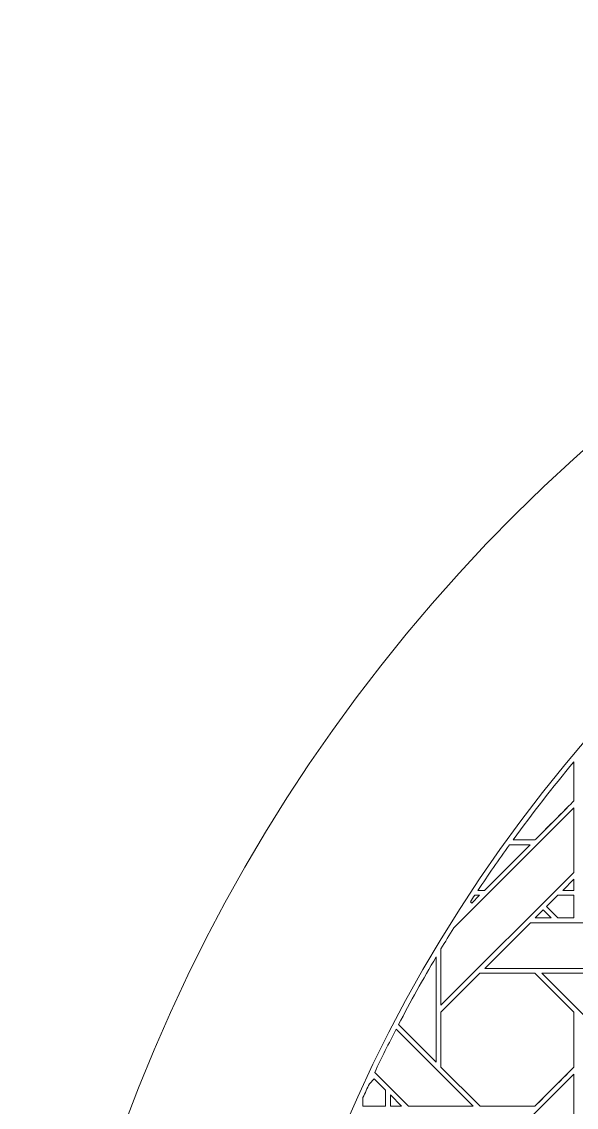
# Model space of a CAD drawing. Header units: inches. Extents: x 6.4 to 18.4, y 3.1 to 15.1.
# Drawn here: x 6.383 to 8.359, y 11.226 to 15.095 of the extents above; entities that cross this region are included whole.
import ezdxf

# ---------------------------------------------------------------- set-up
doc = ezdxf.new("R2010")
doc.units = ezdxf.units.IN
doc.header["$MEASUREMENT"] = 0
doc.layers.add('Design', color=7, linetype='Continuous', lineweight=0)

msp = doc.modelspace()

# ---------------------------------------------------------------- linework, layer by layer
at = {"layer": 'Design'}
for points, knots in [([(12.3829, 15.0948), (9.0691, 15.0948), (6.3829, 12.4085), (6.3829, 9.0948), (6.3829, 5.7811), (9.0691, 3.0948), (12.3829, 3.0948), (15.6966, 3.0948), (18.3829, 5.7811), (18.3829, 9.0948), (18.3829, 12.4085), (15.6966, 15.0948), (12.3829, 15.0948)], [0, 0, 0, 0, 1, 1, 1, 2, 2, 2, 3, 3, 3, 4, 4, 4, 4]), ([(12.3829, 14.3629), (9.4733, 14.3629), (7.1147, 12.0043), (7.1147, 9.0948), (7.1147, 6.1852), (9.4733, 3.8266), (12.3829, 3.8266), (15.2924, 3.8266), (17.651, 6.1852), (17.651, 9.0948), (17.651, 12.0043), (15.2924, 14.3629), (12.3829, 14.3629)], [0, 0, 0, 0, 1, 1, 1, 2, 2, 2, 3, 3, 3, 4, 4, 4, 4]), ([(8.3504, 12.3173), (8.3326, 12.2994), (8.2207, 12.1876), (8.2117, 12.1786), (8.2117, 12.1786), (8.1337, 12.1786), (8.1337, 12.1786), (8.2028, 12.2738), (8.2751, 12.3665), (8.3504, 12.4566), (8.3504, 12.4566), (8.3504, 12.3173), (8.3504, 12.3173)], [0, 0, 0, 0, 1, 1, 1, 2, 2, 2, 3, 3, 3, 4, 4, 4, 4]), ([(8.2117, 12.1786), (8.2117, 12.1786), (8.1337, 12.1786), (8.1337, 12.1786), (8.2028, 12.2738), (8.2751, 12.3665), (8.3504, 12.4566), (8.3504, 12.4566), (8.3504, 12.3173), (8.3504, 12.3173), (8.3322, 12.299), (8.2204, 12.1874), (8.2117, 12.1786)], [0, 0, 0, 0, 1, 1, 1, 2, 2, 2, 3, 3, 3, 4, 4, 4, 4]), ([(7.9223, 11.8648), (7.9223, 11.8648), (8.3504, 12.2929), (8.3504, 12.2929), (8.3504, 12.2929), (8.3504, 12.0628), (8.3504, 12.0628), (8.3504, 12.0628), (7.8768, 11.5892), (7.8768, 11.5892), (7.8768, 11.5892), (7.8768, 11.7901), (7.8768, 11.7901), (7.8918, 11.8151), (7.9069, 11.8401), (7.9223, 11.8648)], [0, 0, 0, 0, 1, 1, 1, 2, 2, 2, 3, 3, 3, 4, 4, 4, 5, 5, 5, 5]), ([(8.1212, 12.1613), (8.1212, 12.1613), (8.1946, 12.1613), (8.1946, 12.1613), (8.1946, 12.1613), (8.0319, 11.9986), (8.0319, 11.9986), (8.0319, 11.9986), (8.0085, 11.9986), (8.0085, 11.9986), (8.0451, 12.0536), (8.0826, 12.1079), (8.1212, 12.1613)], [0, 0, 0, 0, 1, 1, 1, 2, 2, 2, 3, 3, 3, 4, 4, 4, 4]), ([(8.3107, 11.9987), (8.3107, 11.9987), (8.3504, 12.0384), (8.3504, 12.0384), (8.3504, 12.0384), (8.3504, 11.9987), (8.3504, 11.9987), (8.3504, 11.9987), (8.3107, 11.9987), (8.3107, 11.9987)], [0, 0, 0, 0, 1, 1, 1, 2, 2, 2, 3, 3, 3, 3]), ([(7.997, 11.9814), (7.997, 11.9814), (8.0146, 11.9814), (8.0146, 11.9814), (8.0146, 11.9814), (7.9864, 11.9532), (7.9864, 11.9532), (7.9864, 11.9532), (7.9817, 11.9579), (7.9817, 11.9579), (7.9868, 11.9657), (7.9918, 11.9736), (7.997, 11.9814)], [0, 0, 0, 0, 1, 1, 1, 2, 2, 2, 3, 3, 3, 4, 4, 4, 4]), ([(8.2933, 11.9006), (8.2933, 11.9006), (8.2529, 11.941), (8.2529, 11.941), (8.2529, 11.941), (8.2934, 11.9814), (8.2934, 11.9814), (8.2934, 11.9814), (8.3504, 11.9814), (8.3504, 11.9814), (8.3504, 11.9814), (8.3504, 11.9006), (8.3504, 11.9006), (8.3504, 11.9006), (8.2933, 11.9006), (8.2933, 11.9006)], [0, 0, 0, 0, 1, 1, 1, 2, 2, 2, 3, 3, 3, 4, 4, 4, 5, 5, 5, 5]), ([(8.3504, 11.9814), (8.3504, 11.9814), (8.3504, 11.9006), (8.3504, 11.9006), (8.3504, 11.9006), (8.2933, 11.9006), (8.2933, 11.9006), (8.2933, 11.9006), (8.2529, 11.941), (8.2529, 11.941), (8.2529, 11.941), (8.2934, 11.9814), (8.2934, 11.9814), (8.2934, 11.9814), (8.3504, 11.9814), (8.3504, 11.9814)], [0, 0, 0, 0, 1, 1, 1, 2, 2, 2, 3, 3, 3, 4, 4, 4, 5, 5, 5, 5]), ([(8.2691, 11.9006), (8.2691, 11.9006), (8.2126, 11.9006), (8.2126, 11.9006), (8.2126, 11.9006), (8.2409, 11.9289), (8.2409, 11.9289), (8.2409, 11.9289), (8.2691, 11.9006), (8.2691, 11.9006)], [0, 0, 0, 0, 1, 1, 1, 2, 2, 2, 3, 3, 3, 3]), ([(8.6279, 11.8835), (8.6279, 11.8835), (8.6279, 11.7206), (8.6279, 11.7206), (8.6279, 11.7206), (8.0326, 11.7206), (8.0326, 11.7206), (8.0326, 11.7206), (8.1955, 11.8835), (8.1955, 11.8835), (8.1955, 11.8835), (8.6279, 11.8835), (8.6279, 11.8835)], [0, 0, 0, 0, 1, 1, 1, 2, 2, 2, 3, 3, 3, 4, 4, 4, 4]), ([(7.8596, 11.7615), (7.8596, 11.7615), (7.8596, 11.3863), (7.8596, 11.3863), (7.8596, 11.3863), (7.7256, 11.5203), (7.7256, 11.5203), (7.7682, 11.6019), (7.8129, 11.6824), (7.8596, 11.7615)], [0, 0, 0, 0, 1, 1, 1, 2, 2, 2, 3, 3, 3, 3]), ([(7.8767, 11.3691), (7.8767, 11.3691), (7.8767, 11.5648), (7.8767, 11.5648), (7.8767, 11.5648), (8.0154, 11.7035), (8.0154, 11.7035), (8.0154, 11.7035), (8.2116, 11.7035), (8.2116, 11.7035), (8.2116, 11.7035), (8.3504, 11.5648), (8.3504, 11.5648), (8.3504, 11.5648), (8.3504, 11.3686), (8.3504, 11.3686), (8.3326, 11.3507), (8.2207, 11.2389), (8.2117, 11.2299), (8.2117, 11.2299), (8.016, 11.2299), (8.016, 11.2299), (8.016, 11.2299), (7.8767, 11.3691), (7.8767, 11.3691)], [0, 0, 0, 0, 1, 1, 1, 2, 2, 2, 3, 3, 3, 4, 4, 4, 5, 5, 5, 6, 6, 6, 7, 7, 7, 8, 8, 8, 8]), ([(7.8767, 11.5648), (7.8767, 11.5648), (8.0154, 11.7035), (8.0154, 11.7035), (8.0154, 11.7035), (8.2116, 11.7035), (8.2116, 11.7035), (8.2116, 11.7035), (8.3504, 11.5648), (8.3504, 11.5648), (8.3504, 11.5648), (8.3504, 11.3686), (8.3504, 11.3686), (8.3323, 11.3504), (8.2204, 11.2387), (8.2117, 11.2299), (8.2117, 11.2299), (8.016, 11.2299), (8.016, 11.2299), (8.016, 11.2299), (7.8767, 11.3691), (7.8767, 11.3691), (7.8767, 11.3691), (7.8767, 11.5648), (7.8767, 11.5648)], [0, 0, 0, 0, 1, 1, 1, 2, 2, 2, 3, 3, 3, 4, 4, 4, 5, 5, 5, 6, 6, 6, 7, 7, 7, 8, 8, 8, 8]), ([(8.4669, 11.7035), (8.4669, 11.7035), (8.9405, 11.2299), (8.9405, 11.2299), (8.9405, 11.2299), (8.7095, 11.2299), (8.7095, 11.2299), (8.7095, 11.2299), (8.2359, 11.7035), (8.2359, 11.7035), (8.2359, 11.7035), (8.4669, 11.7035), (8.4669, 11.7035)], [0, 0, 0, 0, 1, 1, 1, 2, 2, 2, 3, 3, 3, 4, 4, 4, 4]), ([(7.9918, 11.2299), (7.9918, 11.2299), (7.7607, 11.2299), (7.7607, 11.2299), (7.7607, 11.2299), (7.6407, 11.35), (7.6407, 11.35), (7.6654, 11.4019), (7.691, 11.4533), (7.7173, 11.5043), (7.7173, 11.5043), (7.9918, 11.2299), (7.9918, 11.2299)], [0, 0, 0, 0, 1, 1, 1, 2, 2, 2, 3, 3, 3, 4, 4, 4, 4]), ([(8.3504, 11.1141), (8.3504, 11.1141), (7.8768, 10.6404), (7.8768, 10.6404), (7.8768, 10.6404), (7.8768, 10.8705), (7.8768, 10.8705), (7.8768, 10.8705), (8.3504, 11.3441), (8.3504, 11.3441), (8.3504, 11.3441), (8.3504, 11.1141), (8.3504, 11.1141)], [0, 0, 0, 0, 1, 1, 1, 2, 2, 2, 3, 3, 3, 4, 4, 4, 4]), ([(7.6216, 11.3097), (7.6216, 11.3097), (7.6392, 11.3273), (7.6392, 11.3273), (7.6392, 11.3273), (7.6795, 11.287), (7.6795, 11.287), (7.6795, 11.287), (7.6795, 11.2297), (7.6795, 11.2297), (7.6795, 11.2297), (7.5989, 11.2297), (7.5989, 11.2297), (7.5989, 11.2297), (7.5989, 11.2602), (7.5989, 11.2602), (7.6064, 11.2767), (7.6139, 11.2932), (7.6216, 11.3097)], [0, 0, 0, 0, 1, 1, 1, 2, 2, 2, 3, 3, 3, 4, 4, 4, 5, 5, 5, 6, 6, 6, 6]), ([(7.6392, 11.3273), (7.6392, 11.3273), (7.6795, 11.287), (7.6795, 11.287), (7.6795, 11.287), (7.6795, 11.2297), (7.6795, 11.2297), (7.6795, 11.2297), (7.5989, 11.2297), (7.5989, 11.2297), (7.5989, 11.2297), (7.5989, 11.2602), (7.5989, 11.2602), (7.6064, 11.2767), (7.6139, 11.2932), (7.6216, 11.3097), (7.6216, 11.3097), (7.6392, 11.3273), (7.6392, 11.3273)], [0, 0, 0, 0, 1, 1, 1, 2, 2, 2, 3, 3, 3, 4, 4, 4, 5, 5, 5, 6, 6, 6, 6]), ([(7.6968, 11.2299), (7.6968, 11.2299), (7.6968, 11.2697), (7.6968, 11.2697), (7.6968, 11.2697), (7.7365, 11.2299), (7.7365, 11.2299), (7.7365, 11.2299), (7.6968, 11.2299), (7.6968, 11.2299)], [0, 0, 0, 0, 1, 1, 1, 2, 2, 2, 3, 3, 3, 3])]:
    msp.add_open_spline(points, degree=3, knots=knots, dxfattribs=at)

doc.saveas('drawing.dxf')
